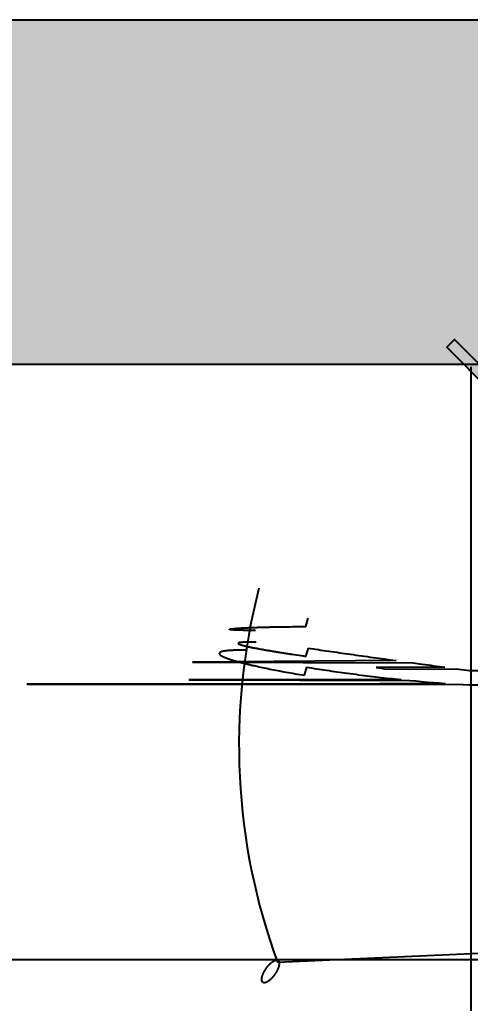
# Model space of a CAD drawing. Extents: x -74236 to 286982, y -14633 to 132816.
# Drawn here: x 118246 to 118560, y 114479 to 115165 of the extents above; entities that cross this region are included whole.
import ezdxf

# ---------------------------------------------------------------- set-up
doc = ezdxf.new("R2010")
doc.units = 0
doc.header["$LTSCALE"] = 10
doc.header["$MEASUREMENT"] = 0
doc.header["$PDSIZE"] = 5
for name, color, linetype in [('1活动家具', 4, 'Continuous'), ('图框', 4, 'Continuous'), ('家具尺寸', 7, 'Continuous')]:
    doc.layers.add(name, color=color, linetype=linetype)
doc.styles.get("Standard").update_dxf_attribs({"font": 'gbenor.shx', "bigfont": 'gbcbig.shx'})
doc.dimstyles.new('wl20', dxfattribs={"dimscale": 60, "dimtxt": 1.8, "dimasz": 0.03, "dimexe": 0, "dimexo": 0.625, "dimgap": 0.2, "dimtad": 1, "dimdec": 0, "dimrnd": 0.05, "dimdsep": 46, "dimtxsty": 'Standard', "dimblk": 'BZ', "dimcen": 0.06, "dimclrd": 127, "dimclre": 127, "dimclrt": 1, "dimadec": 0, "dimazin": 0, "dimtfac": 1, "dimtdec": 0, "dimtix": 1, "dimtmove": 2, "dimatfit": 3, "dimldrblk": 'jt', "dimfxl": 1, "dimtvp": 1, "dimtfill": 1, "dimtolj": 1, "dimtzin": 0, "dimarcsym": 0})

# ---------------------------------------------------------------- blocks, each defined once
blk = doc.blocks.new('fdgfsz')
blk.add_hatch(color=8).paths.add_polyline_path([(145772.23, 99117.64), (141642.23, 99117.64), (141642.23, 98609.11), (141882.23, 98643.29), (141882.23, 98877.64), (145772.23, 98877.64)])
at = {"color": 8}
for p, q in [((141642.23, 99117.64), (149582.23, 99117.64)), ((141882.23, 98877.64), (149342.23, 98877.64))]:
    blk.add_line(p, q, dxfattribs=at)
at = {"layer": '1活动家具', "color": 8}
for p, q in [((142640.96, 98877.64), (144440.96, 98877.64)), ((142862.78, 98694.75), (142864.39, 98700.67)), ((142809.3, 98692.82), (142809.31, 98692.84)), ((142809.3, 98692.8), (142809.3, 98692.82)), ((142809.31, 98692.78), (142809.3, 98692.8)), ((142809.31, 98692.84), (142809.33, 98692.86)), ((142809.33, 98692.76), (142809.31, 98692.78)), ((142809.33, 98692.86), (142809.35, 98692.88)), ((142809.36, 98692.74), (142809.33, 98692.76)), ((142809.35, 98692.88), (142809.38, 98692.9)), ((142809.4, 98692.72), (142809.36, 98692.74)), ((142809.38, 98692.9), (142809.42, 98692.92)), ((142809.44, 98692.71), (142809.4, 98692.72)), ((142809.42, 98692.92), (142809.47, 98692.94)), ((142809.5, 98692.69), (142809.44, 98692.71)), ((142809.47, 98692.94), (142809.53, 98692.96)), ((142809.56, 98692.67), (142809.5, 98692.69)), ((142809.53, 98692.96), (142809.6, 98692.98)), ((142809.63, 98692.65), (142809.56, 98692.67)), ((142809.6, 98692.98), (142809.67, 98693)), ((142809.71, 98692.63), (142809.63, 98692.65)), ((142809.67, 98693), (142809.76, 98693.02)), ((142809.8, 98692.62), (142809.71, 98692.63)), ((142809.76, 98693.02), (142809.85, 98693.04)), ((142809.9, 98692.6), (142809.8, 98692.62)), ((142809.85, 98693.04), (142809.95, 98693.06)), ((142810, 98692.58), (142809.9, 98692.6)), ((142809.95, 98693.06), (142810.06, 98693.08)), ((142810.12, 98692.56), (142810, 98692.58)), ((142810.06, 98693.08), (142810.17, 98693.1)), ((142810.24, 98692.55), (142810.12, 98692.56)), ((142810.17, 98693.1), (142810.29, 98693.12)), ((142810.38, 98692.53), (142810.24, 98692.55)), ((142810.29, 98693.12), (142810.43, 98693.14)), ((142810.52, 98692.51), (142810.38, 98692.53)), ((142810.43, 98693.14), (142810.57, 98693.16)), ((142810.67, 98692.5), (142810.52, 98692.51)), ((142810.57, 98693.16), (142810.72, 98693.18)), ((142810.84, 98692.48), (142810.67, 98692.5)), ((142810.72, 98693.18), (142810.87, 98693.21)), ((142811.01, 98692.47), (142810.84, 98692.48)), ((142810.87, 98693.21), (142811.04, 98693.23)), ((142811.19, 98692.45), (142811.01, 98692.47)), ((142811.04, 98693.23), (142811.21, 98693.25)), ((142811.38, 98692.44), (142811.19, 98692.45)), ((142811.21, 98693.25), (142811.39, 98693.27)), ((142811.57, 98692.42), (142811.38, 98692.44)), ((142811.39, 98693.27), (142811.58, 98693.29)), ((142811.78, 98692.41), (142811.57, 98692.42)), ((142811.58, 98693.29), (142811.77, 98693.31)), ((142811.77, 98693.31), (142811.97, 98693.33)), ((142812, 98692.39), (142811.78, 98692.41)), ((142811.97, 98693.33), (142812.19, 98693.35)), ((142812.23, 98692.38), (142812, 98692.39)), ((142812.19, 98693.35), (142812.4, 98693.38)), ((142812.46, 98692.36), (142812.23, 98692.38)), ((142812.4, 98693.38), (142812.63, 98693.4)), ((142812.71, 98692.35), (142812.46, 98692.36)), ((142812.63, 98693.4), (142812.87, 98693.42)), ((142812.96, 98692.34), (142812.71, 98692.35)), ((142812.87, 98693.42), (142813.11, 98693.44)), ((142813.23, 98692.32), (142812.96, 98692.34)), ((142813.11, 98693.44), (142813.36, 98693.46)), ((142813.5, 98692.31), (142813.23, 98692.32)), ((142813.36, 98693.46), (142813.61, 98693.48)), ((142813.79, 98692.3), (142813.5, 98692.31)), ((142813.61, 98693.48), (142813.88, 98693.5)), ((142814.08, 98692.29), (142813.79, 98692.3)), ((142813.88, 98693.5), (142814.15, 98693.52)), ((142814.38, 98692.27), (142814.08, 98692.29)), ((142814.15, 98693.52), (142814.43, 98693.55)), ((142814.7, 98692.26), (142814.38, 98692.27)), ((142814.43, 98693.55), (142814.72, 98693.57)), ((142815.02, 98692.25), (142814.7, 98692.26)), ((142814.72, 98693.57), (142815.01, 98693.59)), ((142815.01, 98693.59), (142815.31, 98693.61)), ((142815.35, 98692.24), (142815.02, 98692.25)), ((142815.31, 98693.61), (142815.62, 98693.63)), ((142815.7, 98692.23), (142815.35, 98692.24)), ((142815.62, 98693.63), (142815.94, 98693.65)), ((142816.05, 98692.22), (142815.7, 98692.23)), ((142815.94, 98693.65), (142816.26, 98693.67)), ((142816.41, 98692.21), (142816.05, 98692.22)), ((142816.26, 98693.67), (142816.59, 98693.69)), ((142816.78, 98692.2), (142816.41, 98692.21)), ((142816.59, 98693.69), (142816.93, 98693.71)), ((142817.16, 98692.19), (142816.78, 98692.2)), ((142816.93, 98693.71), (142817.28, 98693.73)), ((142817.56, 98692.18), (142817.16, 98692.19)), ((142817.28, 98693.73), (142817.63, 98693.76)), ((142817.96, 98692.17), (142817.56, 98692.18)), ((142817.63, 98693.76), (142817.99, 98693.78)), ((142818.37, 98692.16), (142817.96, 98692.17)), ((142817.99, 98693.78), (142818.36, 98693.8)), ((142818.36, 98693.8), (142818.73, 98693.82)), ((142818.79, 98692.16), (142818.37, 98692.16)), ((142818.73, 98693.82), (142819.11, 98693.84)), ((142819.22, 98692.15), (142818.79, 98692.16)), ((142819.11, 98693.84), (142819.5, 98693.86)), ((142819.67, 98692.14), (142819.22, 98692.15)), ((142819.5, 98693.86), (142819.89, 98693.88)), ((142820.12, 98692.13), (142819.67, 98692.14)), ((142819.89, 98693.88), (142820.29, 98693.9)), ((142820.58, 98692.13), (142820.12, 98692.13)), ((142820.29, 98693.9), (142820.7, 98693.92)), ((142821.05, 98692.12), (142820.58, 98692.13)), ((142820.7, 98693.92), (142821.12, 98693.94)), ((142821.54, 98692.12), (142821.05, 98692.12)), ((142821.12, 98693.94), (142821.54, 98693.96)), ((142821.54, 98693.96), (142821.97, 98693.98)), ((142822.03, 98692.11), (142821.54, 98692.12)), ((142821.97, 98693.98), (142822.4, 98694)), ((142822.53, 98692.11), (142822.03, 98692.11)), ((142822.4, 98694), (142822.84, 98694.02)), ((142823.05, 98692.1), (142822.53, 98692.11)), ((142822.84, 98694.02), (142823.29, 98694.04)), ((142823.57, 98692.1), (142823.05, 98692.1)), ((142823.29, 98694.04), (142823.75, 98694.05)), ((142824.11, 98692.09), (142823.57, 98692.1)), ((142823.75, 98694.05), (142824.21, 98694.07)), ((142824.65, 98692.09), (142824.11, 98692.09)), ((142824.21, 98694.07), (142824.68, 98694.09)), ((142825.21, 98692.09), (142824.65, 98692.09)), ((142824.68, 98694.09), (142825.15, 98694.11)), ((142825.15, 98694.11), (142825.64, 98694.13)), ((142825.78, 98692.09), (142825.21, 98692.09)), ((142825.64, 98694.13), (142826.12, 98694.15)), ((142826.35, 98692.08), (142825.78, 98692.09)), ((142826.12, 98694.15), (142826.62, 98694.17)), ((142826.94, 98692.08), (142826.35, 98692.08)), ((142826.62, 98694.17), (142827.12, 98694.18)), ((142827.54, 98692.08), (142826.94, 98692.08)), ((142827.12, 98694.18), (142827.63, 98694.2)), ((142827.63, 98694.2), (142828.14, 98694.22)), ((142828.14, 98694.22), (142828.66, 98694.24)), ((142828.66, 98694.24), (142829.19, 98694.25)), ((142829.19, 98694.25), (142829.72, 98694.27)), ((142829.72, 98694.27), (142830.26, 98694.29)), ((142830.26, 98694.29), (142830.8, 98694.3)), ((142830.8, 98694.3), (142831.35, 98694.32)), ((142831.35, 98694.32), (142831.91, 98694.34)), ((142831.91, 98694.34), (142832.48, 98694.35)), ((142832.48, 98694.35), (142833.04, 98694.37)), ((142833.04, 98694.37), (142833.62, 98694.38)), ((142833.62, 98694.38), (142834.2, 98694.4)), ((142834.2, 98694.4), (142834.79, 98694.41)), ((142834.79, 98694.41), (142835.38, 98694.43)), ((142835.38, 98694.43), (142835.98, 98694.44)), ((142835.98, 98694.44), (142836.59, 98694.46)), ((142836.59, 98694.46), (142837.2, 98694.47)), ((142837.2, 98694.47), (142837.81, 98694.48)), ((142837.81, 98694.48), (142838.44, 98694.5)), ((142838.44, 98694.5), (142839.06, 98694.51)), ((142839.06, 98694.51), (142839.7, 98694.52)), ((142839.7, 98694.52), (142840.34, 98694.53)), ((142840.34, 98694.53), (142840.98, 98694.55)), ((142840.98, 98694.55), (142842.29, 98694.57)), ((142842.29, 98694.57), (142843.62, 98694.59)), ((142843.62, 98694.59), (142844.97, 98694.61)), ((142844.97, 98694.61), (142846.34, 98694.63)), ((142846.34, 98694.63), (142847.73, 98694.65)), ((142847.73, 98694.65), (142849.15, 98694.67)), ((142849.15, 98694.67), (142850.58, 98694.68)), ((142850.58, 98694.68), (142852.04, 98694.7)), ((142852.04, 98694.7), (142853.51, 98694.71)), ((142853.51, 98694.71), (142855.01, 98694.72)), ((142855.01, 98694.72), (142856.52, 98694.73)), ((142856.52, 98694.73), (142858.06, 98694.73)), ((142858.06, 98694.73), (142859.61, 98694.74)), ((142859.61, 98694.74), (142861.18, 98694.74)), ((142861.18, 98694.74), (142862.78, 98694.75)), ((142843, 98460.86), (143392.35, 98485.28)), ((144440.62, 98462.46), (142640.96, 98462.46)), ((142834.51, 98455.72), (142834.62, 98455.9)), ((142834.62, 98455.9), (142834.73, 98456.07)), ((142834.73, 98456.07), (142834.85, 98456.24)), ((142834.85, 98456.24), (142834.96, 98456.41)), ((142834.96, 98456.41), (142835.08, 98456.58)), ((142835.08, 98456.58), (142835.2, 98456.75)), ((142835.2, 98456.75), (142835.32, 98456.92)), ((142835.32, 98456.92), (142835.44, 98457.09)), ((142835.44, 98457.09), (142835.56, 98457.25)), ((142835.56, 98457.25), (142835.69, 98457.42)), ((142835.69, 98457.42), (142835.81, 98457.58)), ((142835.81, 98457.58), (142835.94, 98457.74)), ((142835.94, 98457.74), (142836.07, 98457.9)), ((142836.07, 98457.9), (142836.19, 98458.06)), ((142836.19, 98458.06), (142836.32, 98458.21)), ((142836.32, 98458.21), (142836.45, 98458.37)), ((142836.45, 98458.37), (142836.58, 98458.52)), ((142836.58, 98458.52), (142836.72, 98458.67)), ((142836.72, 98458.67), (142836.85, 98458.82)), ((142836.85, 98458.82), (142836.98, 98458.96)), ((142836.98, 98458.96), (142837.11, 98459.11)), ((142837.11, 98459.11), (142837.25, 98459.25)), ((142837.25, 98459.25), (142837.38, 98459.39)), ((142837.38, 98459.39), (142837.52, 98459.52)), ((142837.52, 98459.52), (142837.65, 98459.66)), ((142837.65, 98459.66), (142837.79, 98459.79)), ((142837.79, 98459.79), (142837.92, 98459.92)), ((142837.92, 98459.92), (142838.06, 98460.05)), ((142838.06, 98460.05), (142838.19, 98460.17)), ((142838.19, 98460.17), (142838.33, 98460.29)), ((142838.33, 98460.29), (142838.46, 98460.41)), ((142838.46, 98460.41), (142838.6, 98460.52)), ((142838.6, 98460.52), (142838.73, 98460.63)), ((142838.73, 98460.63), (142838.87, 98460.74)), ((142838.87, 98460.74), (142839, 98460.85)), ((142839, 98460.85), (142839.13, 98460.95)), ((142839.13, 98460.95), (142839.27, 98461.05)), ((142839.27, 98461.05), (142839.4, 98461.15)), ((142839.4, 98461.15), (142839.53, 98461.24)), ((142839.53, 98461.24), (142839.66, 98461.33)), ((142839.66, 98461.33), (142839.79, 98461.42)), ((142839.79, 98461.42), (142839.92, 98461.5)), ((142839.92, 98461.5), (142840.05, 98461.58)), ((142840.05, 98461.58), (142840.18, 98461.65)), ((142840.18, 98461.65), (142840.3, 98461.73)), ((142840.3, 98461.73), (142840.43, 98461.79)), ((142840.43, 98461.79), (142840.55, 98461.86)), ((142840.55, 98461.86), (142840.67, 98461.92)), ((142840.67, 98461.92), (142840.8, 98461.98)), ((142840.8, 98461.98), (142840.92, 98462.03)), ((142840.92, 98462.03), (142841.03, 98462.08)), ((142841.03, 98462.08), (142841.15, 98462.13)), ((142841.15, 98462.13), (142841.27, 98462.17)), ((142841.27, 98462.17), (142841.38, 98462.21)), ((142841.38, 98462.21), (142841.49, 98462.25)), ((142841.49, 98462.25), (142841.6, 98462.28)), ((142841.6, 98462.28), (142841.71, 98462.3)), ((142841.71, 98462.3), (142841.82, 98462.33)), ((142841.82, 98462.33), (142841.93, 98462.35)), ((142841.93, 98462.35), (142842.03, 98462.36)), ((142842.03, 98462.36), (142842.13, 98462.38)), ((142842.13, 98462.38), (142842.23, 98462.38)), ((142842.23, 98462.38), (142842.33, 98462.39)), ((142842.33, 98462.39), (142842.42, 98462.39)), ((142842.42, 98462.39), (142842.52, 98462.38)), ((142842.52, 98462.38), (142842.61, 98462.38)), ((142842.61, 98462.38), (142842.7, 98462.36)), ((142842.7, 98462.36), (142842.78, 98462.35)), ((142842.78, 98462.35), (142842.87, 98462.33)), ((142842.87, 98462.33), (142842.95, 98462.31)), ((142842.95, 98462.31), (142843.03, 98462.28)), ((142843.06, 98455.91), (142842.98, 98455.74)), ((142843.03, 98462.28), (142843.1, 98462.25)), ((142843.13, 98456.08), (142843.06, 98455.91)), ((142843.1, 98462.25), (142843.18, 98462.21)), ((142843.21, 98456.26), (142843.13, 98456.08)), ((142843.18, 98462.21), (142843.25, 98462.18)), ((142843.28, 98456.43), (142843.21, 98456.26)), ((142843.25, 98462.18), (142843.32, 98462.13)), ((142843.34, 98456.6), (142843.28, 98456.43)), ((142843.32, 98462.13), (142843.39, 98462.09)), ((142843.41, 98456.77), (142843.34, 98456.6)), ((142843.39, 98462.09), (142843.45, 98462.04)), ((142843.47, 98456.93), (142843.41, 98456.77)), ((142843.45, 98462.04), (142843.51, 98461.98)), ((142843.53, 98457.1), (142843.47, 98456.93)), ((142843.51, 98461.98), (142843.57, 98461.93)), ((142843.59, 98457.27), (142843.53, 98457.1)), ((142843.57, 98461.93), (142843.63, 98461.86)), ((142843.65, 98457.43), (142843.59, 98457.27)), ((142843.63, 98461.86), (142843.68, 98461.8)), ((142843.7, 98457.59), (142843.65, 98457.43)), ((142843.68, 98461.8), (142843.73, 98461.73)), ((142843.75, 98457.75), (142843.7, 98457.59)), ((142843.73, 98461.73), (142843.78, 98461.66)), ((142843.79, 98457.91), (142843.75, 98457.75)), ((142843.78, 98461.66), (142843.82, 98461.58)), ((142843.84, 98458.07), (142843.79, 98457.91)), ((142843.82, 98461.58), (142843.86, 98461.51)), ((142843.88, 98458.23), (142843.84, 98458.07)), ((142843.86, 98461.51), (142843.9, 98461.42)), ((142843.92, 98458.38), (142843.88, 98458.23)), ((142843.9, 98461.42), (142843.94, 98461.34)), ((142843.95, 98458.53), (142843.92, 98458.38)), ((142843.94, 98461.34), (142843.97, 98461.25)), ((142843.98, 98458.68), (142843.95, 98458.53)), ((142843.97, 98461.25), (142844, 98461.15)), ((142844.01, 98458.83), (142843.98, 98458.68)), ((142844, 98461.15), (142844.03, 98461.06)), ((142844.04, 98458.98), (142844.01, 98458.83)), ((142844.03, 98461.06), (142844.05, 98460.96)), ((142844.06, 98459.12), (142844.04, 98458.98)), ((142844.05, 98460.96), (142844.08, 98460.86)), ((142844.08, 98459.26), (142844.06, 98459.12)), ((142844.08, 98460.86), (142844.09, 98460.75)), ((142844.1, 98459.4), (142844.08, 98459.26)), ((142844.09, 98460.75), (142844.11, 98460.64)), ((142844.12, 98459.54), (142844.1, 98459.4)), ((142844.11, 98460.64), (142844.12, 98460.53)), ((142844.12, 98460.53), (142844.13, 98460.42)), ((142844.13, 98459.67), (142844.12, 98459.54)), ((142844.13, 98460.42), (142844.14, 98460.3)), ((142844.14, 98459.93), (142844.13, 98459.8)), ((142844.13, 98459.8), (142844.13, 98459.67)), ((142844.14, 98460.3), (142844.14, 98460.18)), ((142844.14, 98460.18), (142844.14, 98460.06)), ((142844.14, 98460.06), (142844.14, 98459.93)), ((142831.96, 98449.06), (142831.97, 98449.19)), ((142831.96, 98448.93), (142831.96, 98449.06)), ((142831.97, 98449.19), (142831.98, 98449.32)), ((142831.98, 98449.32), (142831.99, 98449.45)), ((142831.99, 98449.45), (142832.01, 98449.59)), ((142832.01, 98449.59), (142832.03, 98449.73)), ((142832.03, 98449.73), (142832.05, 98449.87)), ((142832.05, 98449.87), (142832.07, 98450.02)), ((142832.07, 98450.02), (142832.1, 98450.17)), ((142832.1, 98450.17), (142832.13, 98450.31)), ((142832.13, 98450.31), (142832.16, 98450.47)), ((142832.16, 98450.47), (142832.2, 98450.62)), ((142832.2, 98450.62), (142832.24, 98450.77)), ((142832.24, 98450.77), (142832.28, 98450.93)), ((142832.28, 98450.93), (142832.33, 98451.09)), ((142832.33, 98451.09), (142832.38, 98451.25)), ((142832.38, 98451.25), (142832.43, 98451.41)), ((142832.43, 98451.41), (142832.48, 98451.57)), ((142832.48, 98451.57), (142832.54, 98451.74)), ((142832.54, 98451.74), (142832.6, 98451.9)), ((142832.6, 98451.9), (142832.66, 98452.07)), ((142832.66, 98452.07), (142832.72, 98452.24)), ((142832.72, 98452.24), (142832.79, 98452.41)), ((142832.79, 98452.41), (142832.86, 98452.58)), ((142832.86, 98452.58), (142832.93, 98452.75)), ((142832.93, 98452.75), (142833, 98452.92)), ((142833, 98452.92), (142833.08, 98453.1)), ((142833.08, 98453.1), (142833.16, 98453.27)), ((142833.16, 98453.27), (142833.24, 98453.44)), ((142833.24, 98453.44), (142833.33, 98453.62)), ((142833.33, 98453.62), (142833.41, 98453.79)), ((142833.41, 98453.79), (142833.5, 98453.97)), ((142833.5, 98453.97), (142833.59, 98454.15)), ((142833.59, 98454.15), (142833.69, 98454.32)), ((142833.69, 98454.32), (142833.78, 98454.5)), ((142833.78, 98454.5), (142833.88, 98454.67)), ((142833.88, 98454.67), (142833.98, 98454.85)), ((142833.98, 98454.85), (142834.08, 98455.02)), ((142834.08, 98455.02), (142834.19, 98455.2)), ((142834.19, 98455.2), (142834.29, 98455.38)), ((142834.29, 98455.38), (142834.4, 98455.55)), ((142834.4, 98455.55), (142834.51, 98455.72)), ((142838.24, 98449.07), (142838.11, 98448.94)), ((142838.38, 98449.2), (142838.24, 98449.07)), ((142838.51, 98449.33), (142838.38, 98449.2)), ((142838.65, 98449.47), (142838.51, 98449.33)), ((142838.78, 98449.6), (142838.65, 98449.47)), ((142838.92, 98449.74), (142838.78, 98449.6)), ((142839.05, 98449.89), (142838.92, 98449.74)), ((142839.18, 98450.03), (142839.05, 98449.89)), ((142839.32, 98450.18), (142839.18, 98450.03)), ((142839.45, 98450.33), (142839.32, 98450.18)), ((142839.58, 98450.48), (142839.45, 98450.33)), ((142839.71, 98450.63), (142839.58, 98450.48)), ((142839.84, 98450.79), (142839.71, 98450.63)), ((142839.97, 98450.94), (142839.84, 98450.79)), ((142840.1, 98451.1), (142839.97, 98450.94)), ((142840.22, 98451.26), (142840.1, 98451.1)), ((142840.35, 98451.42), (142840.22, 98451.26)), ((142840.48, 98451.59), (142840.35, 98451.42)), ((142840.6, 98451.75), (142840.48, 98451.59)), ((142840.72, 98451.92), (142840.6, 98451.75)), ((142840.84, 98452.08), (142840.72, 98451.92)), ((142840.96, 98452.25), (142840.84, 98452.08)), ((142841.08, 98452.42), (142840.96, 98452.25)), ((142841.2, 98452.59), (142841.08, 98452.42)), ((142841.31, 98452.77), (142841.2, 98452.59)), ((142841.42, 98452.94), (142841.31, 98452.77)), ((142841.54, 98453.11), (142841.42, 98452.94)), ((142841.65, 98453.28), (142841.54, 98453.11)), ((142841.75, 98453.46), (142841.65, 98453.28)), ((142841.86, 98453.63), (142841.75, 98453.46)), ((142841.97, 98453.81), (142841.86, 98453.63)), ((142842.07, 98453.98), (142841.97, 98453.81)), ((142842.17, 98454.16), (142842.07, 98453.98)), ((142842.27, 98454.34), (142842.17, 98454.16)), ((142842.36, 98454.51), (142842.27, 98454.34)), ((142842.46, 98454.69), (142842.36, 98454.51)), ((142842.55, 98454.86), (142842.46, 98454.69)), ((142842.64, 98455.04), (142842.55, 98454.86)), ((142842.73, 98455.21), (142842.64, 98455.04)), ((142842.81, 98455.39), (142842.73, 98455.21)), ((142842.9, 98455.56), (142842.81, 98455.39)), ((142842.98, 98455.74), (142842.9, 98455.56)), ((142831.96, 98448.8), (142831.96, 98448.93)), ((142831.96, 98448.68), (142831.96, 98448.8)), ((142831.96, 98448.56), (142831.96, 98448.68)), ((142831.97, 98448.45), (142831.96, 98448.56)), ((142831.98, 98448.33), (142831.97, 98448.45)), ((142832, 98448.22), (142831.98, 98448.33)), ((142832.01, 98448.12), (142832, 98448.22)), ((142832.03, 98448.01), (142832.01, 98448.12)), ((142832.06, 98447.91), (142832.03, 98448.01)), ((142832.08, 98447.81), (142832.06, 98447.91)), ((142832.11, 98447.72), (142832.08, 98447.81)), ((142832.14, 98447.63), (142832.11, 98447.72)), ((142832.18, 98447.54), (142832.14, 98447.63)), ((142832.22, 98447.46), (142832.18, 98447.54)), ((142832.26, 98447.38), (142832.22, 98447.46)), ((142832.3, 98447.3), (142832.26, 98447.38)), ((142832.35, 98447.23), (142832.3, 98447.3)), ((142832.4, 98447.16), (142832.35, 98447.23)), ((142832.45, 98447.09), (142832.4, 98447.16)), ((142832.5, 98447.03), (142832.45, 98447.09)), ((142832.56, 98446.97), (142832.5, 98447.03)), ((142832.62, 98446.91), (142832.56, 98446.97)), ((142832.68, 98446.86), (142832.62, 98446.91)), ((142832.75, 98446.81), (142832.68, 98446.86)), ((142832.81, 98446.77), (142832.75, 98446.81)), ((142832.89, 98446.73), (142832.81, 98446.77)), ((142832.96, 98446.69), (142832.89, 98446.73)), ((142833.03, 98446.66), (142832.96, 98446.69)), ((142833.11, 98446.63), (142833.03, 98446.66)), ((142833.19, 98446.6), (142833.11, 98446.63)), ((142833.27, 98446.58), (142833.19, 98446.6)), ((142833.36, 98446.56), (142833.27, 98446.58)), ((142833.45, 98446.55), (142833.36, 98446.56)), ((142833.54, 98446.54), (142833.45, 98446.55)), ((142833.63, 98446.54), (142833.54, 98446.54)), ((142833.72, 98446.53), (142833.63, 98446.54)), ((142833.82, 98446.54), (142833.72, 98446.53)), ((142833.92, 98446.54), (142833.82, 98446.54)), ((142834.02, 98446.55), (142833.92, 98446.54)), ((142834.12, 98446.57), (142834.02, 98446.55)), ((142834.23, 98446.58), (142834.12, 98446.57)), ((142834.33, 98446.6), (142834.23, 98446.58)), ((142834.44, 98446.63), (142834.33, 98446.6)), ((142834.55, 98446.66), (142834.44, 98446.63)), ((142834.66, 98446.69), (142834.55, 98446.66)), ((142834.77, 98446.73), (142834.66, 98446.69)), ((142834.89, 98446.77), (142834.77, 98446.73)), ((142835.01, 98446.82), (142834.89, 98446.77)), ((142835.12, 98446.86), (142835.01, 98446.82)), ((142835.24, 98446.92), (142835.12, 98446.86)), ((142835.36, 98446.97), (142835.24, 98446.92)), ((142835.49, 98447.03), (142835.36, 98446.97)), ((142835.61, 98447.09), (142835.49, 98447.03)), ((142835.73, 98447.16), (142835.61, 98447.09)), ((142835.86, 98447.23), (142835.73, 98447.16)), ((142835.99, 98447.31), (142835.86, 98447.23)), ((142836.11, 98447.38), (142835.99, 98447.31)), ((142836.24, 98447.46), (142836.11, 98447.38)), ((142836.37, 98447.55), (142836.24, 98447.46)), ((142836.5, 98447.64), (142836.37, 98447.55)), ((142836.63, 98447.73), (142836.5, 98447.64)), ((142836.77, 98447.82), (142836.63, 98447.73)), ((142836.9, 98447.92), (142836.77, 98447.82)), ((142837.03, 98448.02), (142836.9, 98447.92)), ((142837.17, 98448.12), (142837.03, 98448.02)), ((142837.3, 98448.23), (142837.17, 98448.12)), ((142837.43, 98448.34), (142837.3, 98448.23)), ((142837.57, 98448.46), (142837.43, 98448.34)), ((142837.7, 98448.57), (142837.57, 98448.46)), ((142837.84, 98448.69), (142837.7, 98448.57)), ((142837.97, 98448.81), (142837.84, 98448.69)), ((142838.11, 98448.94), (142837.97, 98448.81))]:
    blk.add_line(p, q, dxfattribs=at)
at = {"layer": '1活动家具', "color": 8, "extrusion": (0, 0, -1)}
for p, q in [((142815.59, 98683.15), (142815.57, 98683.1)), ((142815.57, 98683.1), (142815.57, 98683.06)), ((142815.57, 98683.06), (142815.59, 98683.01)), ((142815.61, 98683.19), (142815.59, 98683.15)), ((142815.59, 98683.01), (142815.61, 98682.96)), ((142815.65, 98683.23), (142815.61, 98683.19)), ((142815.61, 98682.96), (142815.64, 98682.91)), ((142815.64, 98682.91), (142815.69, 98682.86)), ((142815.7, 98683.27), (142815.65, 98683.23)), ((142815.69, 98682.86), (142815.75, 98682.81)), ((142815.76, 98683.31), (142815.7, 98683.27)), ((142815.75, 98682.81), (142815.82, 98682.76)), ((142815.84, 98683.35), (142815.76, 98683.31)), ((142815.82, 98682.76), (142815.9, 98682.7)), ((142815.93, 98683.39), (142815.84, 98683.35)), ((142815.9, 98682.7), (142816, 98682.65)), ((142816.03, 98683.43), (142815.93, 98683.39)), ((142816, 98682.65), (142816.1, 98682.59)), ((142816.14, 98683.46), (142816.03, 98683.43)), ((142816.1, 98682.59), (142816.22, 98682.53)), ((142816.26, 98683.5), (142816.14, 98683.46)), ((142816.22, 98682.53), (142816.35, 98682.47)), ((142816.4, 98683.53), (142816.26, 98683.5)), ((142816.35, 98682.47), (142816.49, 98682.41)), ((142816.55, 98683.56), (142816.4, 98683.53)), ((142816.49, 98682.41), (142816.64, 98682.35)), ((142816.72, 98683.59), (142816.55, 98683.56)), ((142816.64, 98682.35), (142816.8, 98682.29)), ((142816.9, 98683.62), (142816.72, 98683.59)), ((142816.8, 98682.29), (142816.98, 98682.23)), ((142817.09, 98683.65), (142816.9, 98683.62)), ((142816.98, 98682.23), (142817.16, 98682.17)), ((142817.29, 98683.67), (142817.09, 98683.65)), ((142817.16, 98682.17), (142817.36, 98682.1)), ((142817.51, 98683.7), (142817.29, 98683.67)), ((142817.36, 98682.1), (142817.56, 98682.03)), ((142817.74, 98683.72), (142817.51, 98683.7)), ((142817.99, 98683.74), (142817.74, 98683.72)), ((142818.24, 98683.77), (142817.99, 98683.74)), ((142818.52, 98683.79), (142818.24, 98683.77)), ((142818.8, 98683.8), (142818.52, 98683.79)), ((142819.1, 98683.82), (142818.8, 98683.8)), ((142819.41, 98683.84), (142819.1, 98683.82)), ((142819.74, 98683.85), (142819.41, 98683.84)), ((142820.08, 98683.86), (142819.74, 98683.85)), ((142820.44, 98683.88), (142820.08, 98683.86)), ((142820.81, 98683.89), (142820.44, 98683.88)), ((142821.19, 98683.89), (142820.81, 98683.89)), ((142821.59, 98683.9), (142821.19, 98683.89)), ((142822, 98683.91), (142821.59, 98683.9)), ((142822.43, 98683.91), (142822, 98683.91)), ((142822.87, 98683.92), (142822.43, 98683.91)), ((142823.33, 98683.92), (142822.87, 98683.92)), ((142823.8, 98683.92), (142823.33, 98683.92)), ((142824.28, 98683.92), (142823.8, 98683.92)), ((142824.78, 98683.91), (142824.28, 98683.92)), ((142825.3, 98683.91), (142824.78, 98683.91)), ((142825.83, 98683.9), (142825.3, 98683.91)), ((142826.37, 98683.9), (142825.83, 98683.9)), ((142826.93, 98683.89), (142826.37, 98683.9)), ((142827.51, 98683.88), (142826.93, 98683.89)), ((142828.1, 98683.87), (142827.51, 98683.88)), ((142802.38, 98676.19), (142802.36, 98676.11)), ((142802.36, 98676.11), (142802.36, 98676.04)), ((142802.36, 98676.04), (142802.36, 98675.96)), ((142802.36, 98675.96), (142802.38, 98675.88)), ((142802.4, 98676.26), (142802.38, 98676.19)), ((142802.38, 98675.88), (142802.4, 98675.8)), ((142802.43, 98676.33), (142802.4, 98676.26)), ((142802.4, 98675.8), (142802.43, 98675.73)), ((142802.47, 98676.4), (142802.43, 98676.33)), ((142802.43, 98675.73), (142802.47, 98675.64)), ((142802.52, 98676.47), (142802.47, 98676.4)), ((142802.47, 98675.64), (142802.52, 98675.56)), ((142802.57, 98676.54), (142802.52, 98676.47)), ((142802.52, 98675.56), (142802.58, 98675.48)), ((142802.64, 98676.61), (142802.57, 98676.54)), ((142802.58, 98675.48), (142802.64, 98675.4)), ((142802.72, 98676.67), (142802.64, 98676.61)), ((142802.64, 98675.4), (142802.72, 98675.31)), ((142802.8, 98676.74), (142802.72, 98676.67)), ((142802.72, 98675.31), (142802.8, 98675.23)), ((142802.9, 98676.8), (142802.8, 98676.74)), ((142802.8, 98675.23), (142802.89, 98675.14)), ((142803, 98676.87), (142802.9, 98676.8)), ((142803.11, 98676.93), (142803, 98676.87)), ((142803.24, 98676.99), (142803.11, 98676.93)), ((142803.37, 98677.05), (142803.24, 98676.99)), ((142803.51, 98677.1), (142803.37, 98677.05)), ((142803.66, 98677.16), (142803.51, 98677.1)), ((142803.82, 98677.22), (142803.66, 98677.16)), ((142803.99, 98677.27), (142803.82, 98677.22)), ((142804.17, 98677.32), (142803.99, 98677.27)), ((142804.36, 98677.38), (142804.17, 98677.32)), ((142804.56, 98677.43), (142804.36, 98677.38)), ((142804.77, 98677.48), (142804.56, 98677.43)), ((142804.98, 98677.52), (142804.77, 98677.48)), ((142805.21, 98677.57), (142804.98, 98677.52)), ((142805.45, 98677.61), (142805.21, 98677.57)), ((142805.7, 98677.66), (142805.45, 98677.61)), ((142805.95, 98677.7), (142805.7, 98677.66)), ((142806.22, 98677.74), (142805.95, 98677.7)), ((142806.5, 98677.78), (142806.22, 98677.74)), ((142806.79, 98677.82), (142806.5, 98677.78)), ((142807.08, 98677.86), (142806.79, 98677.82)), ((142807.39, 98677.89), (142807.08, 98677.86)), ((142807.71, 98677.93), (142807.39, 98677.89)), ((142808.04, 98677.96), (142807.71, 98677.93)), ((142808.37, 98677.99), (142808.04, 98677.96)), ((142808.72, 98678.02), (142808.37, 98677.99)), ((142809.08, 98678.05), (142808.72, 98678.02)), ((142809.45, 98678.08), (142809.08, 98678.05)), ((142809.83, 98678.11), (142809.45, 98678.08)), ((142810.22, 98678.13), (142809.83, 98678.11)), ((142810.62, 98678.15), (142810.22, 98678.13)), ((142811.03, 98678.17), (142810.62, 98678.15)), ((142811.45, 98678.19), (142811.03, 98678.17)), ((142811.88, 98678.21), (142811.45, 98678.19)), ((142812.32, 98678.23), (142811.88, 98678.21)), ((142812.77, 98678.25), (142812.32, 98678.23)), ((142813.24, 98678.26), (142812.77, 98678.25)), ((142813.71, 98678.27), (142813.24, 98678.26)), ((142814.19, 98678.28), (142813.71, 98678.27)), ((142814.69, 98678.29), (142814.19, 98678.28)), ((142815.19, 98678.3), (142814.69, 98678.29)), ((142815.71, 98678.31), (142815.19, 98678.3)), ((142816.24, 98678.31), (142815.71, 98678.31)), ((142816.78, 98678.31), (142816.24, 98678.31)), ((142817.33, 98678.32), (142816.78, 98678.31)), ((142817.89, 98678.32), (142817.33, 98678.32)), ((142817.56, 98682.03), (142817.78, 98681.97)), ((142817.78, 98681.97), (142818.01, 98681.9)), ((142818.46, 98678.31), (142817.89, 98678.32)), ((142818.01, 98681.9), (142818.24, 98681.83)), ((142818.24, 98681.83), (142818.49, 98681.76)), ((142819.04, 98678.31), (142818.46, 98678.31)), ((142818.49, 98681.76), (142818.75, 98681.69)), ((142818.75, 98681.69), (142819.02, 98681.62)), ((142819.02, 98681.62), (142819.3, 98681.54)), ((142819.64, 98678.31), (142819.04, 98678.31)), ((142819.3, 98681.54), (142819.59, 98681.47)), ((142819.59, 98681.47), (142819.89, 98681.39)), ((142820.24, 98678.3), (142819.64, 98678.31)), ((142819.89, 98681.39), (142820.21, 98681.32)), ((142820.21, 98681.32), (142820.53, 98681.24)), ((142820.86, 98678.29), (142820.24, 98678.3)), ((142820.53, 98681.24), (142820.86, 98681.16)), ((142820.86, 98681.16), (142821.2, 98681.08)), ((142821.2, 98681.08), (142821.55, 98681.01)), ((142821.55, 98681.01), (142821.91, 98680.92)), ((142821.91, 98680.92), (142822.28, 98680.84)), ((142822.28, 98680.84), (142822.66, 98680.76)), ((142822.66, 98680.76), (142823.05, 98680.68)), ((142823.05, 98680.68), (142823.45, 98680.59)), ((142823.45, 98680.59), (142823.86, 98680.51)), ((142823.86, 98680.51), (142824.27, 98680.42)), ((142824.27, 98680.42), (142824.7, 98680.33)), ((142824.7, 98680.33), (142825.14, 98680.25)), ((142825.14, 98680.25), (142825.58, 98680.16)), ((142825.58, 98680.16), (142826.04, 98680.07)), ((142826.04, 98680.07), (142826.5, 98679.98)), ((142826.5, 98679.98), (142826.97, 98679.89)), ((142826.97, 98679.89), (142827.45, 98679.79)), ((142827.45, 98679.79), (142827.94, 98679.7)), ((142827.94, 98679.7), (142828.44, 98679.61)), ((142828.44, 98679.61), (142828.95, 98679.51)), ((142828.95, 98679.51), (142829.46, 98679.42)), ((142829.46, 98679.42), (142829.99, 98679.32)), ((142829.99, 98679.32), (142830.52, 98679.22)), ((142830.52, 98679.22), (142831.06, 98679.12)), ((142831.06, 98679.12), (142831.61, 98679.03)), ((142831.61, 98679.03), (142832.17, 98678.93)), ((142832.17, 98678.93), (142832.73, 98678.83)), ((142832.73, 98678.83), (142833.3, 98678.73)), ((142833.3, 98678.73), (142833.89, 98678.62)), ((142833.89, 98678.62), (142834.47, 98678.52)), ((142834.47, 98678.52), (142835.07, 98678.42)), ((142835.07, 98678.42), (142835.68, 98678.31)), ((142835.68, 98678.31), (142836.29, 98678.21)), ((142836.29, 98678.21), (142836.91, 98678.1)), ((142836.91, 98678.1), (142837.54, 98678)), ((142837.54, 98678), (142838.17, 98677.89)), ((142838.17, 98677.89), (142838.81, 98677.79)), ((142838.81, 98677.79), (142839.46, 98677.68)), ((142839.46, 98677.68), (142840.12, 98677.57)), ((142840.12, 98677.57), (142840.78, 98677.46)), ((142840.78, 98677.46), (142841.45, 98677.35)), ((142841.45, 98677.35), (142842.13, 98677.24)), ((142842.13, 98677.24), (142842.82, 98677.13)), ((142842.82, 98677.13), (142843.51, 98677.02)), ((142843.51, 98677.02), (142844.21, 98676.9)), ((142844.21, 98676.9), (142844.91, 98676.79)), ((142844.91, 98676.79), (142845.62, 98676.68)), ((142845.62, 98676.68), (142846.34, 98676.56)), ((142846.34, 98676.56), (142847.07, 98676.45)), ((142847.07, 98676.45), (142847.8, 98676.33)), ((142847.8, 98676.33), (142848.54, 98676.21)), ((142848.54, 98676.21), (142849.28, 98676.1)), ((142849.28, 98676.1), (142850.03, 98675.98)), ((142850.03, 98675.98), (142850.79, 98675.86)), ((142850.79, 98675.86), (142851.55, 98675.74)), ((142851.55, 98675.74), (142852.32, 98675.63)), ((142852.32, 98675.63), (142853.09, 98675.51)), ((142853.09, 98675.51), (142854.66, 98675.27)), ((142854.66, 98675.27), (142856.25, 98675.02)), ((142862.82, 98674.03), (142864.52, 98679.71)), ((142864.52, 98679.71), (142866.23, 98679.45)), ((142866.23, 98679.45), (142867.96, 98679.2)), ((142867.96, 98679.2), (142869.71, 98678.94)), ((142869.71, 98678.94), (142871.48, 98678.68)), ((142871.48, 98678.68), (142873.26, 98678.42)), ((142873.26, 98678.42), (142875.06, 98678.16)), ((142875.06, 98678.16), (142876.88, 98677.9)), ((142876.88, 98677.9), (142878.71, 98677.64)), ((142878.71, 98677.64), (142880.56, 98677.37)), ((142880.56, 98677.37), (142882.42, 98677.11)), ((142882.42, 98677.11), (142884.29, 98676.84)), ((142884.29, 98676.84), (142886.18, 98676.57)), ((142886.18, 98676.57), (142888.08, 98676.3)), ((142888.08, 98676.3), (142889.99, 98676.03)), ((142889.99, 98676.03), (142891.91, 98675.76)), ((142891.91, 98675.76), (142893.85, 98675.49)), ((142893.85, 98675.49), (142895.79, 98675.22)), ((142895.79, 98675.22), (142897.74, 98674.94)), ((142925.72, 98671.08), (142783.81, 98669.98)), ((142783.81, 98669.98), (142937.85, 98669.43)), ((142802.89, 98675.14), (142802.99, 98675.05)), ((142802.99, 98675.05), (142803.1, 98674.96)), ((142803.1, 98674.96), (142803.22, 98674.88)), ((142803.22, 98674.88), (142803.34, 98674.78)), ((142803.34, 98674.78), (142803.48, 98674.69)), ((142803.48, 98674.69), (142803.62, 98674.6)), ((142803.62, 98674.6), (142803.77, 98674.51)), ((142803.77, 98674.51), (142803.93, 98674.41)), ((142803.93, 98674.41), (142804.09, 98674.32)), ((142804.09, 98674.32), (142804.27, 98674.22)), ((142804.27, 98674.22), (142804.45, 98674.13)), ((142804.45, 98674.13), (142804.64, 98674.03)), ((142804.64, 98674.03), (142804.84, 98673.93)), ((142804.84, 98673.93), (142805.04, 98673.83)), ((142805.04, 98673.83), (142805.26, 98673.73)), ((142805.26, 98673.73), (142805.48, 98673.63)), ((142805.48, 98673.63), (142805.71, 98673.53)), ((142805.71, 98673.53), (142805.95, 98673.43)), ((142805.95, 98673.43), (142806.19, 98673.32)), ((142806.19, 98673.32), (142806.45, 98673.22)), ((142806.45, 98673.22), (142806.71, 98673.11)), ((142806.71, 98673.11), (142806.97, 98673.01)), ((142806.97, 98673.01), (142807.25, 98672.9)), ((142807.25, 98672.9), (142807.53, 98672.79)), ((142807.53, 98672.79), (142807.83, 98672.69)), ((142807.83, 98672.69), (142808.12, 98672.58)), ((142808.12, 98672.58), (142808.43, 98672.47)), ((142808.43, 98672.47), (142808.74, 98672.36)), ((142808.74, 98672.36), (142809.06, 98672.25)), ((142809.06, 98672.25), (142809.39, 98672.14)), ((142809.39, 98672.14), (142809.73, 98672.02)), ((142809.73, 98672.02), (142810.07, 98671.91)), ((142810.07, 98671.91), (142810.42, 98671.8)), ((142810.42, 98671.8), (142810.78, 98671.68)), ((142810.78, 98671.68), (142811.14, 98671.57)), ((142811.14, 98671.57), (142811.51, 98671.45)), ((142811.51, 98671.45), (142811.89, 98671.34)), ((142811.89, 98671.34), (142812.28, 98671.22)), ((142812.28, 98671.22), (142812.67, 98671.1)), ((142812.67, 98671.1), (142813.07, 98670.98)), ((142813.07, 98670.98), (142813.48, 98670.86)), ((142813.48, 98670.86), (142813.89, 98670.75)), ((142813.89, 98670.75), (142814.31, 98670.63)), ((142814.31, 98670.63), (142814.74, 98670.51)), ((142814.74, 98670.51), (142815.17, 98670.38)), ((142815.17, 98670.38), (142815.61, 98670.26)), ((142815.61, 98670.26), (142816.06, 98670.14)), ((142816.06, 98670.14), (142816.51, 98670.02)), ((142816.51, 98670.02), (142816.97, 98669.9)), ((142816.97, 98669.9), (142817.44, 98669.77)), ((142817.44, 98669.77), (142817.92, 98669.65)), ((142817.92, 98669.65), (142818.4, 98669.52)), ((142818.4, 98669.52), (142818.88, 98669.4)), ((142818.88, 98669.4), (142819.38, 98669.27)), ((142819.38, 98669.27), (142819.87, 98669.15)), ((142819.87, 98669.15), (142820.38, 98669.02)), ((142820.38, 98669.02), (142820.89, 98668.89)), ((142820.89, 98668.89), (142821.41, 98668.77)), ((142821.41, 98668.77), (142821.94, 98668.64)), ((142821.94, 98668.64), (142822.47, 98668.51)), ((142822.47, 98668.51), (142823, 98668.38)), ((142823, 98668.38), (142823.55, 98668.25)), ((142856.25, 98675.02), (142857.86, 98674.78)), ((142857.86, 98674.78), (142859.49, 98674.53)), ((142859.49, 98674.53), (142861.15, 98674.28)), ((142861.15, 98674.28), (142862.82, 98674.03)), ((142897.74, 98674.94), (142899.7, 98674.67)), ((142899.7, 98674.67), (142901.67, 98674.39)), ((142901.67, 98674.39), (142903.65, 98674.12)), ((142903.65, 98674.12), (142905.63, 98673.84)), ((142905.63, 98673.84), (142907.62, 98673.57)), ((142907.62, 98673.57), (142909.62, 98673.29)), ((142909.62, 98673.29), (142913.62, 98672.74)), ((142913.62, 98672.74), (142917.65, 98672.19)), ((142917.65, 98672.19), (142921.68, 98671.63)), ((142921.68, 98671.63), (142925.72, 98671.08)), ((142937.85, 98669.43), (142941.87, 98668.88)), ((142941.87, 98668.88), (142945.88, 98668.34)), ((142823.55, 98668.25), (142824.1, 98668.12)), ((142824.1, 98668.12), (142824.65, 98667.99)), ((142824.65, 98667.99), (142825.21, 98667.86)), ((142825.21, 98667.86), (142825.78, 98667.73)), ((142825.78, 98667.73), (142826.35, 98667.6)), ((142826.35, 98667.6), (142827.52, 98667.34)), ((142827.52, 98667.34), (142828.71, 98667.08)), ((142828.71, 98667.08), (142829.92, 98666.81)), ((142829.92, 98666.81), (142831.15, 98666.54)), ((142831.15, 98666.54), (142832.4, 98666.28)), ((142832.4, 98666.28), (142833.68, 98666.01)), ((142833.68, 98666.01), (142834.98, 98665.74)), ((142834.98, 98665.74), (142836.3, 98665.47)), ((142836.3, 98665.47), (142837.64, 98665.2)), ((142837.64, 98665.2), (142839.01, 98664.93)), ((142839.01, 98664.93), (142840.39, 98664.65)), ((142840.39, 98664.65), (142841.79, 98664.38)), ((142841.79, 98664.38), (142843.22, 98664.11)), ((142843.22, 98664.11), (142844.66, 98663.83)), ((142844.66, 98663.83), (142846.13, 98663.56)), ((142846.13, 98663.56), (142847.61, 98663.29)), ((142847.61, 98663.29), (142849.11, 98663.01)), ((142849.11, 98663.01), (142850.63, 98662.74)), ((142850.63, 98662.74), (142852.16, 98662.46)), ((142852.16, 98662.46), (142853.72, 98662.19)), ((142853.72, 98662.19), (142855.29, 98661.92)), ((142855.29, 98661.92), (142856.88, 98661.64)), ((142856.88, 98661.64), (142858.49, 98661.37)), ((142861.75, 98660.82), (142863.41, 98666.48)), ((142863.41, 98666.48), (142865.08, 98666.2)), ((142865.08, 98666.2), (142866.76, 98665.93)), ((142866.76, 98665.93), (142868.47, 98665.66)), ((142868.47, 98665.66), (142870.18, 98665.39)), ((142870.18, 98665.39), (142871.91, 98665.13)), ((142871.91, 98665.13), (142873.66, 98664.86)), ((142873.66, 98664.86), (142875.42, 98664.59)), ((142875.42, 98664.59), (142877.19, 98664.33)), ((142877.19, 98664.33), (142878.98, 98664.06)), ((142878.98, 98664.06), (142880.78, 98663.8)), ((142880.78, 98663.8), (142882.59, 98663.54)), ((142882.59, 98663.54), (142884.41, 98663.28)), ((142884.41, 98663.28), (142886.25, 98663.02)), ((142886.25, 98663.02), (142888.1, 98662.76)), ((142888.1, 98662.76), (142889.96, 98662.51)), ((142889.96, 98662.51), (142891.83, 98662.25)), ((142891.83, 98662.25), (142893.71, 98662)), ((142893.71, 98662), (142895.6, 98661.75)), ((142895.6, 98661.75), (142897.51, 98661.5)), ((142897.51, 98661.5), (142899.42, 98661.26)), ((142959.71, 98666.46), (142911.66, 98666.2)), ((142911.66, 98666.2), (142913.59, 98665.94)), ((142913.59, 98665.94), (142915.51, 98665.68)), ((142915.51, 98665.68), (142917.42, 98665.42)), ((142917.42, 98665.42), (142969.33, 98665.16)), ((142945.88, 98668.34), (142947.88, 98668.07)), ((142947.88, 98668.07), (142949.87, 98667.8)), ((142949.87, 98667.8), (142951.85, 98667.53)), ((142951.85, 98667.53), (142953.83, 98667.26)), ((142953.83, 98667.26), (142955.8, 98666.99)), ((142955.8, 98666.99), (142957.76, 98666.73)), ((142957.76, 98666.73), (142959.71, 98666.46)), ((142969.33, 98665.16), (142971.21, 98664.91)), ((142971.21, 98664.91), (142973.09, 98664.65)), ((142973.09, 98664.65), (142974.95, 98664.4)), ((142974.95, 98664.4), (142976.8, 98664.15)), ((142976.8, 98664.15), (143128.63, 98663.9)), ((142914.05, 98654.9), (142668.19, 98654.63)), ((142929.09, 98657.86), (142781.12, 98657.65)), ((142781.12, 98657.65), (142935.2, 98657.26)), ((142858.49, 98661.37), (142860.11, 98661.09)), ((142860.11, 98661.09), (142861.75, 98660.82)), ((142899.42, 98661.26), (142901.34, 98661.01)), ((142901.34, 98661.01), (142903.27, 98660.77)), ((142903.27, 98660.77), (142905.21, 98660.53)), ((142905.21, 98660.53), (142907.16, 98660.29)), ((142907.16, 98660.29), (142909.12, 98660.06)), ((142909.12, 98660.06), (142911.08, 98659.83)), ((142911.08, 98659.83), (142913.06, 98659.6)), ((142913.06, 98659.6), (142915.04, 98659.37)), ((142959.91, 98655.19), (142914.05, 98654.9)), ((142915.04, 98659.37), (142917.03, 98659.14)), ((142917.03, 98659.14), (142919.02, 98658.92)), ((142919.02, 98658.92), (142921.02, 98658.7)), ((142921.02, 98658.7), (142923.03, 98658.49)), ((142923.03, 98658.49), (142925.05, 98658.27)), ((142925.05, 98658.27), (142927.07, 98658.06)), ((142927.07, 98658.06), (142929.09, 98657.86)), ((142935.2, 98657.26), (142939.29, 98656.87)), ((142939.29, 98656.87), (142943.39, 98656.51)), ((142943.39, 98656.51), (142947.51, 98656.15)), ((142947.51, 98656.15), (142951.64, 98655.81)), ((142951.64, 98655.81), (142955.77, 98655.49)), ((142955.77, 98655.49), (142959.91, 98655.19)), ((142668.19, 98654.63), (142972.33, 98654.38)), ((142972.33, 98654.38), (142976.47, 98654.15)), ((142976.47, 98654.15), (143130.59, 98653.94))]:
    blk.add_line(p, q, dxfattribs=at)
at = {"layer": '1活动家具', "color": 8}
blk.add_arc((143253.08, 98611.84), 436.99, 165.47797, 200.21196, dxfattribs=at)
blk = doc.blocks.new('BZ')
at = {"layer": '图框', "linetype": 'Continuous'}
blk.add_hatch(color=2, dxfattribs=at).paths.add_polyline_path([(9.59, 6.47), (6.57, 9.41), (-10.49, -7.49), (-7.44, -10.7)])
blk.add_lwpolyline([(-7.44, -10.7), (9.59, 6.47), (6.57, 9.41), (-10.49, -7.49), (-7.44, -10.7)], dxfattribs=at)
blk = doc.blocks.new('*D562')
at = {"layer": 'Defpoints', "color": 0, "transparency": 16777216}
for p in [(118440.29, 114924.6), (118560.82, 114924.6), (118440.29, 112824.6)]:
    blk.add_point(p, dxfattribs=at)
at = {"layer": '家具尺寸', "color": 127, "lineweight": -2, "transparency": 16777216}
for p, q in [((118477.79, 114924.6), (118560.82, 114924.6)), ((118560.82, 112826.4), (118560.82, 114922.8)), ((118477.79, 112824.6), (118560.82, 112824.6))]:
    blk.add_line(p, q, dxfattribs=at)
at = {"layer": '家具尺寸', "color": 127, "lineweight": -2, "transparency": 16777216, "xscale": 1.8, "yscale": 1.8, "zscale": 1.8}
for p, rotation in [((118560.82, 114924.6), 90), ((118560.82, 112824.6), 270)]:
    blk.add_blockref('BZ', p, dxfattribs=dict(at, rotation=rotation))
at = {"layer": '家具尺寸', "color": 1, "transparency": 16777216, "insert": (118443.82, 113874.6), "char_height": 210, "attachment_point": 5, "rotation": 90, "bg_fill": 3, "box_fill_scale": 1.25, "bg_fill_color": 256, "bg_fill_true_color": 13158600, "bg_fill_transparency": 0}
blk.add_mtext('\\A1;2100', dxfattribs=at)
blk = doc.blocks.new('jt')
at = {"layer": '图框', "linetype": 'Continuous'}
blk.add_hatch(color=2, dxfattribs=at).paths.add_polyline_path([(-22, 17.67), (-16.75, 22.22), (0, 0), (-16.7, -22.03), (-22.01, -17.6), (-5.68, -0.01)])
blk.add_lwpolyline([(-22, 17.67), (-16.75, 22.22), (0, 0), (-16.7, -22.03), (-22.01, -17.6), (-5.68, -0.01), (-22, 17.67)], dxfattribs=at)

msp = doc.modelspace()

# ---------------------------------------------------------------- block references
at = {"color": 253}
msp.add_blockref('fdgfsz', (-24417.19, 16046.96), dxfattribs=at)

# ---------------------------------------------------------------- next in the draw order: dimensions: what is measured, and where the dimension line sits
at = {"layer": '家具尺寸', "color": 6}
dim = msp.add_linear_dim(base=(118560.82, 114924.6), p1=(118440.29, 112824.6), p2=(118440.29, 114924.6), angle=90, dimstyle='wl20', override={"dimtxt": 3.5, "dimfxl": 300, "dimfxlon": 1, "dimarcsym": 1}, dxfattribs=at)
dim.commit()
dim.dimension.update_dxf_attribs({"geometry": '*D562', "text_midpoint": (118443.82, 113874.6)})

doc.saveas('drawing.dxf')
